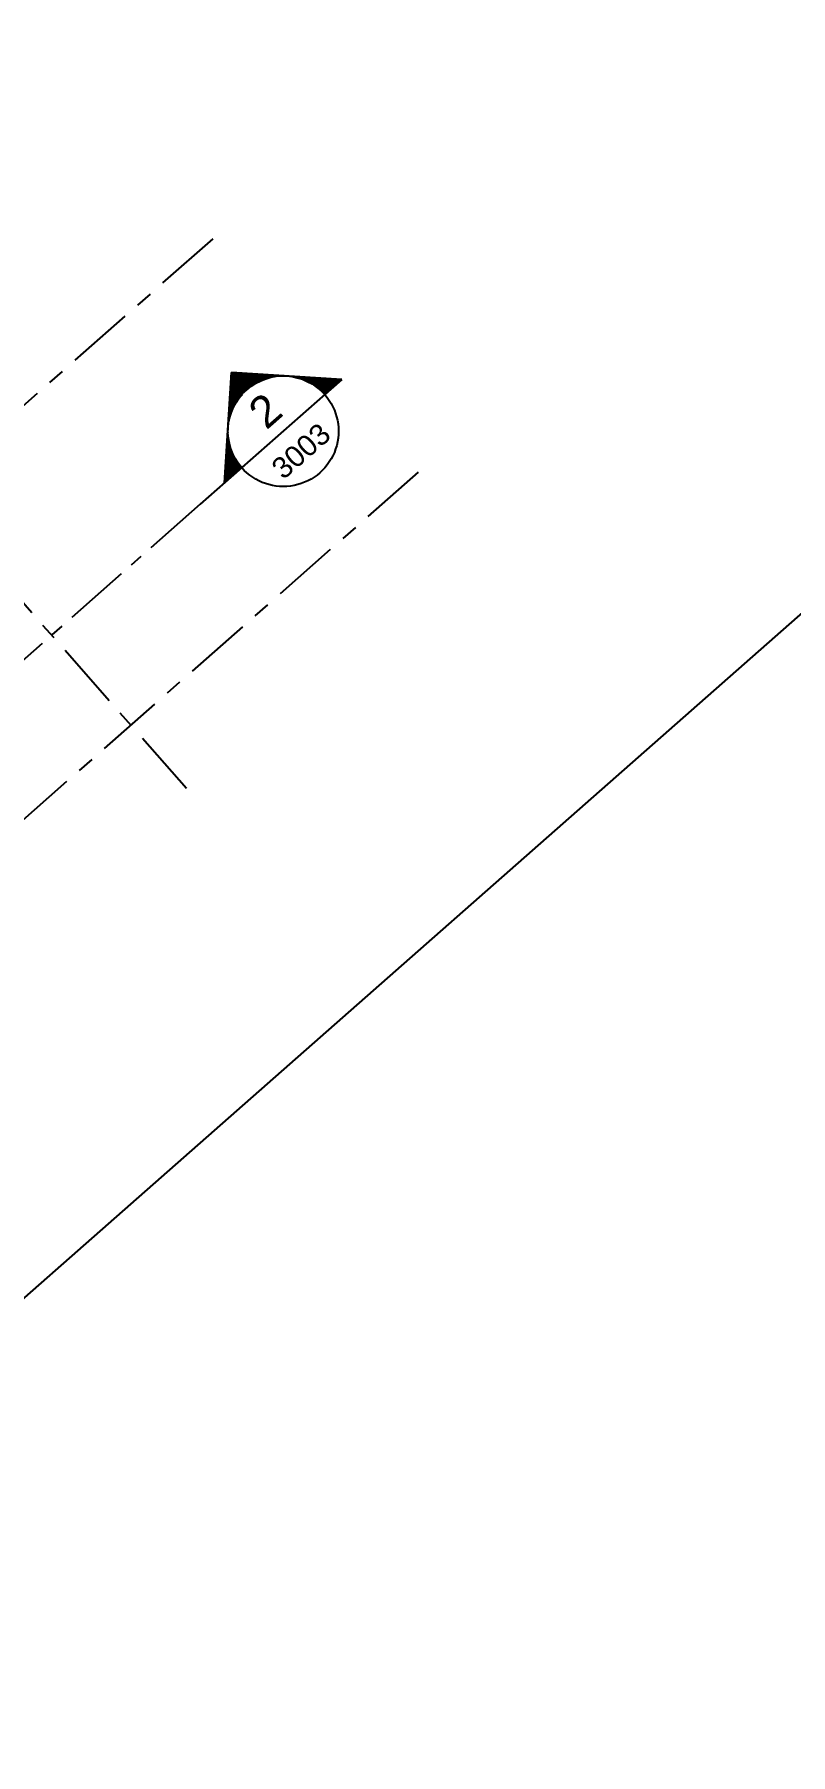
# Model space of a CAD drawing. Header units: millimetres. Extents: x 833681652 to 834427839, y 817425676 to 818089765.
# Drawn here: x 834379671 to 834394030, y 817951466 to 817984111 of the extents above; entities that cross this region are included whole.
import ezdxf
from ezdxf.enums import TextEntityAlignment as Align

# ---------------------------------------------------------------- set-up
doc = ezdxf.new("R2010")
doc.units = ezdxf.units.MM
doc.header["$LTSCALE"] = 100
doc.linetypes.add('CENTER', pattern=[2, 1.25, -0.25, 0.25, -0.25])
doc.linetypes.add('Grid Line', pattern=[22.225, 12.7, -3.175, 3.175, -3.175])
for name, color, linetype in [('DLN020__', 6, 'Continuous'), ('DLN052__', 7, 'Continuous'), ('MARK', 7, 'Continuous')]:
    doc.layers.add(name, color=color, linetype=linetype)
doc.styles.add('romans', font='romans.shx')
doc.styles.get("Standard").update_dxf_attribs({"font": 'swiss.ttf'})

# ---------------------------------------------------------------- blocks, each defined once
blk = doc.blocks.new('*X5')
at = {"color": 0}
for p, q in [((56815, 54800), (57072, 54800)), ((56828, 54812), (57060, 54812)), ((56840, 54825), (57047, 54825)), ((56853, 54838), (57035, 54838)), ((56865, 54850), (57022, 54850)), ((56878, 54862), (57010, 54862)), ((56890, 54875), (56997, 54875)), ((56903, 54888), (56985, 54888)), ((56915, 54900), (56972, 54900)), ((56928, 54912), (56960, 54912)), ((56940, 54925), (56947, 54925)), ((56590, 54575), (56694, 54575)), ((56603, 54588), (56732, 54588)), ((56615, 54600), (56781, 54600)), ((56628, 54612), (56853, 54612)), ((56640, 54625), (57247, 54625)), ((56653, 54638), (57235, 54638)), ((56665, 54650), (57222, 54650)), ((56678, 54662), (57210, 54662)), ((56690, 54675), (57197, 54675)), ((56703, 54688), (57185, 54688)), ((56715, 54700), (57172, 54700)), ((56728, 54712), (57160, 54712)), ((56740, 54725), (57147, 54725)), ((56753, 54738), (57135, 54738)), ((56765, 54750), (57122, 54750)), ((56778, 54762), (57110, 54762)), ((56790, 54775), (57097, 54775)), ((56803, 54788), (57085, 54788)), ((57034, 54612), (57260, 54612)), ((57107, 54600), (57272, 54600)), ((57155, 54588), (57285, 54588)), ((57194, 54575), (57297, 54575)), ((56353, 54338), (56359, 54338)), ((56365, 54350), (56369, 54350)), ((56378, 54362), (56380, 54362)), ((56390, 54375), (56391, 54375)), ((56403, 54388), (56403, 54388)), ((56428, 54412), (56428, 54412)), ((56440, 54425), (56442, 54425)), ((56453, 54438), (56456, 54438)), ((56465, 54450), (56471, 54450)), ((56478, 54462), (56487, 54462)), ((56490, 54475), (56503, 54475)), ((56503, 54488), (56521, 54488)), ((56515, 54500), (56540, 54500)), ((56528, 54512), (56560, 54512)), ((56540, 54525), (56582, 54525)), ((56553, 54538), (56606, 54538)), ((56565, 54550), (56632, 54550)), ((56578, 54562), (56661, 54562)), ((57227, 54562), (57310, 54562)), ((57256, 54550), (57322, 54550)), ((57282, 54538), (57335, 54538)), ((57305, 54525), (57347, 54525)), ((57327, 54512), (57360, 54512)), ((57348, 54500), (57372, 54500)), ((57366, 54488), (57385, 54488)), ((57384, 54475), (57397, 54475)), ((57401, 54462), (57410, 54462)), ((57417, 54450), (57422, 54450)), ((57432, 54438), (57435, 54438)), ((57446, 54425), (57447, 54425)), ((57460, 54412), (57460, 54412)), ((57485, 54388), (57485, 54388)), ((57496, 54375), (57497, 54375)), ((57508, 54362), (57510, 54362)), ((57518, 54350), (57522, 54350)), ((57529, 54338), (57535, 54338)), ((56115, 54100), (56231, 54100)), ((56128, 54112), (56235, 54112)), ((56140, 54125), (56239, 54125)), ((56153, 54138), (56244, 54138)), ((56165, 54150), (56249, 54150)), ((56178, 54162), (56254, 54162)), ((56190, 54175), (56260, 54175)), ((56203, 54188), (56265, 54188)), ((56215, 54200), (56271, 54200)), ((56228, 54212), (56278, 54212)), ((56240, 54225), (56284, 54225)), ((56253, 54238), (56291, 54238)), ((56265, 54250), (56298, 54250)), ((56278, 54262), (56306, 54262)), ((56290, 54275), (56314, 54275)), ((56303, 54288), (56322, 54288)), ((56315, 54300), (56331, 54300)), ((56328, 54312), (56340, 54312)), ((56340, 54325), (56349, 54325)), ((57538, 54325), (57547, 54325)), ((57548, 54312), (57560, 54312)), ((57557, 54300), (57572, 54300)), ((57565, 54288), (57585, 54288)), ((57574, 54275), (57597, 54275)), ((57582, 54262), (57610, 54262)), ((57589, 54250), (57622, 54250)), ((57596, 54238), (57635, 54238)), ((57603, 54225), (57647, 54225)), ((57610, 54212), (57660, 54212)), ((57616, 54200), (57672, 54200)), ((57622, 54188), (57685, 54188)), ((57628, 54175), (57697, 54175)), ((57634, 54162), (57710, 54162)), ((57639, 54150), (57722, 54150)), ((57644, 54138), (57735, 54138)), ((57648, 54125), (57747, 54125)), ((57653, 54112), (57760, 54112)), ((57657, 54100), (57772, 54100)), ((55890, 53875), (56194, 53875)), ((55903, 53888), (56194, 53888)), ((55915, 53900), (56194, 53900)), ((55928, 53912), (56195, 53912)), ((55940, 53925), (56196, 53925)), ((55953, 53938), (56197, 53938)), ((55965, 53950), (56198, 53950)), ((55978, 53962), (56200, 53962)), ((55990, 53975), (56201, 53975)), ((56003, 53988), (56203, 53988)), ((56015, 54000), (56206, 54000)), ((56028, 54012), (56208, 54012)), ((56040, 54025), (56210, 54025)), ((56053, 54038), (56213, 54038)), ((56065, 54050), (56216, 54050)), ((56078, 54062), (56219, 54062)), ((56090, 54075), (56223, 54075)), ((56103, 54088), (56227, 54088)), ((57661, 54088), (57785, 54088)), ((57665, 54075), (57797, 54075)), ((57668, 54062), (57810, 54062)), ((57671, 54050), (57822, 54050)), ((57674, 54038), (57835, 54038)), ((57677, 54025), (57847, 54025)), ((57680, 54012), (57860, 54012)), ((57682, 54000), (57872, 54000)), ((57684, 53988), (57885, 53988)), ((57686, 53975), (57897, 53975)), ((57688, 53962), (57910, 53962)), ((57689, 53950), (57922, 53950)), ((57691, 53938), (57935, 53938)), ((57692, 53925), (57947, 53925)), ((57692, 53912), (57960, 53912)), ((57693, 53900), (57972, 53900)), ((57694, 53888), (57985, 53888)), ((57694, 53875), (57997, 53875))]:
    blk.add_line(p, q, dxfattribs=at)
blk = doc.blocks.new('SECHL')
at = {"layer": 'MARK'}
for p, q in [((-3.414, 0), (-2, 1.414)), ((-0.586, 0), (-2, 1.414)), ((-3.414, 0), (0, 0))]:
    blk.add_line(p, q, dxfattribs=at)
for start, end in [(0, 180), (180, 0)]:
    blk.add_arc((-2, 0), 1, start, end, dxfattribs=at)
at = {"layer": 'MARK', "xscale": 0.001333333333333333, "yscale": 0.001333333333333333, "zscale": 0.001333333333333333}
blk.add_blockref('*X5', (-77.925, -71.824), dxfattribs=at)
at = {"layer": 'MARK', "style": 'romans'}
for tag, height, p in [('SECHL1', 0.8, (-2, 0.5)), ('SECHL2', 0.267, (-2, -0.5))]:
    blk.add_attdef(tag, text='', height=height, dxfattribs=at).set_placement(p, align=Align.MIDDLE)

msp = doc.modelspace()

# ---------------------------------------------------------------- linework, layer by layer
at = {"color": 2}
msp.add_lwpolyline([(834427839, 818002704.1), (834318889.5, 817906820.3), (834242269.6, 817993880.9), (834351219.2, 818089764.7)], close=True, dxfattribs=at)
at = {"layer": 'DLN020__', "linetype": 'Grid Line'}
for p, q in [((834382561.3, 817969798.3), (834318796.6, 818042251.8)), ((834383059.8, 817980233.3), (834313721.9, 817919210.7)), ((834386957.6, 817975804.3), (834317619.8, 817914781.7))]:
    msp.add_line(p, q, dxfattribs=at)
at = {"layer": 'DLN052__', "color": 3, "linetype": 'CENTER', "ltscale": 10}
msp.add_line((834382820.2, 817975193.6, 0), (834375828.4, 817969040.3, 0), dxfattribs=at)

# ---------------------------------------------------------------- block references
at = {"layer": 'DLN052__'}
ref = msp.add_blockref('SECHL', (834382820.2, 817975193.6, 0), dxfattribs=dict(at, xscale=-1049.988436820045, yscale=1049.988436820044, zscale=1049.988436820045, rotation=41.35026354610061))
ref.add_attrib('SECHL1', '2', dxfattribs={"layer": 'MARK', "height": 600, "rotation": 41.35026}).set_placement((834384049.8, 817976975.1, 0), align=Align.MIDDLE)
ref.add_attrib('SECHL2', '3003', dxfattribs={"layer": 'MARK', "height": 400, "rotation": 41.35026}).set_placement((834384733.3, 817976207.5, 0), align=Align.MIDDLE_CENTER)

doc.saveas('drawing.dxf')
